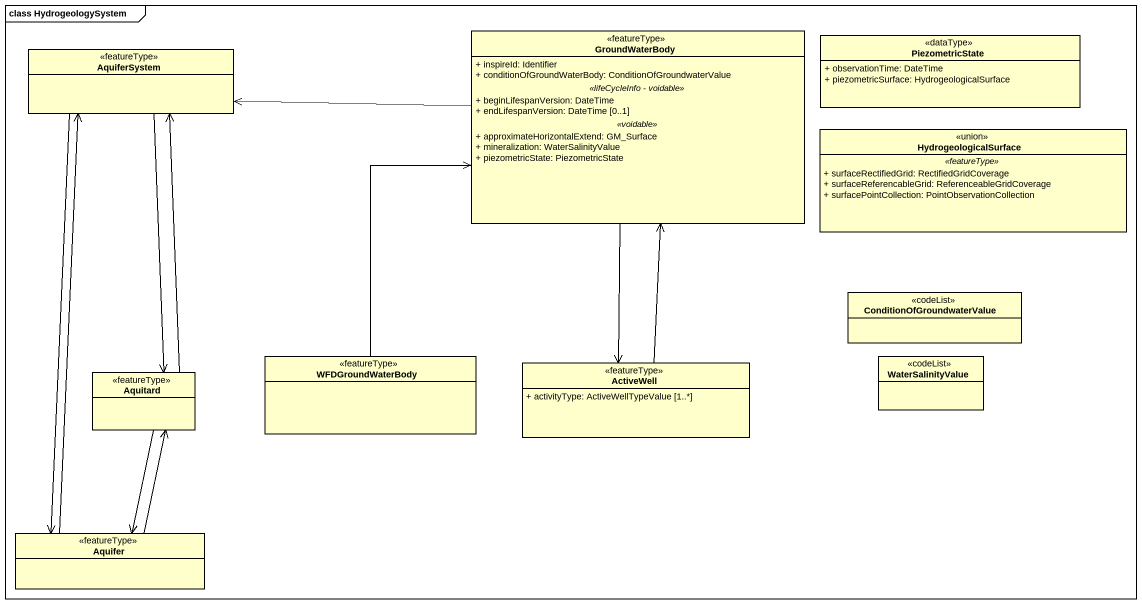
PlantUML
@startuml
mainframe class HydrogeologySystem
hide circle
hide empty members
skinparam classAttributeIconSize 0
class GroundWaterBody <<featureType>> {
  + inspireId: Identifier
  + conditionOfGroundWaterBody: ConditionOfGroundwaterValue
  .. <<lifeCycleInfo - voidable>> ..
  + beginLifespanVersion: DateTime
  + endLifespanVersion: DateTime [0..1]
  .. <<voidable>> ..
  + approximateHorizontalExtend: GM_Surface
  + mineralization: WaterSalinityValue
  + piezometricState: PiezometricState
}
class PiezometricState <<dataType>> {
  + observationTime: DateTime
  + piezometricSurface: HydrogeologicalSurface
}
class AquiferSystem <<featureType>>
class HydrogeologicalSurface <<union>> {
  .. <<featureType>> ..
  + surfaceRectifiedGrid: RectifiedGridCoverage
  + surfaceReferencableGrid: ReferenceableGridCoverage
  + surfacePointCollection: PointObservationCollection
}
class ConditionOfGroundwaterValue <<codeList>>
class Aquitard <<featureType>>
class WFDGroundWaterBody <<featureType>>
class ActiveWell <<featureType>> {
  + activityType: ActiveWellTypeValue [1..*]
}
class WaterSalinityValue <<codeList>>
class Aquifer <<featureType>>
GroundWaterBody -left-> AquiferSystem
GroundWaterBody --> ActiveWell
AquiferSystem --> Aquitard
AquiferSystem --> Aquifer
Aquitard -up-> AquiferSystem
Aquitard --> Aquifer
WFDGroundWaterBody -up-> GroundWaterBody
ActiveWell -up-> GroundWaterBody
Aquifer -up-> AquiferSystem
Aquifer -up-> Aquitard
@enduml
